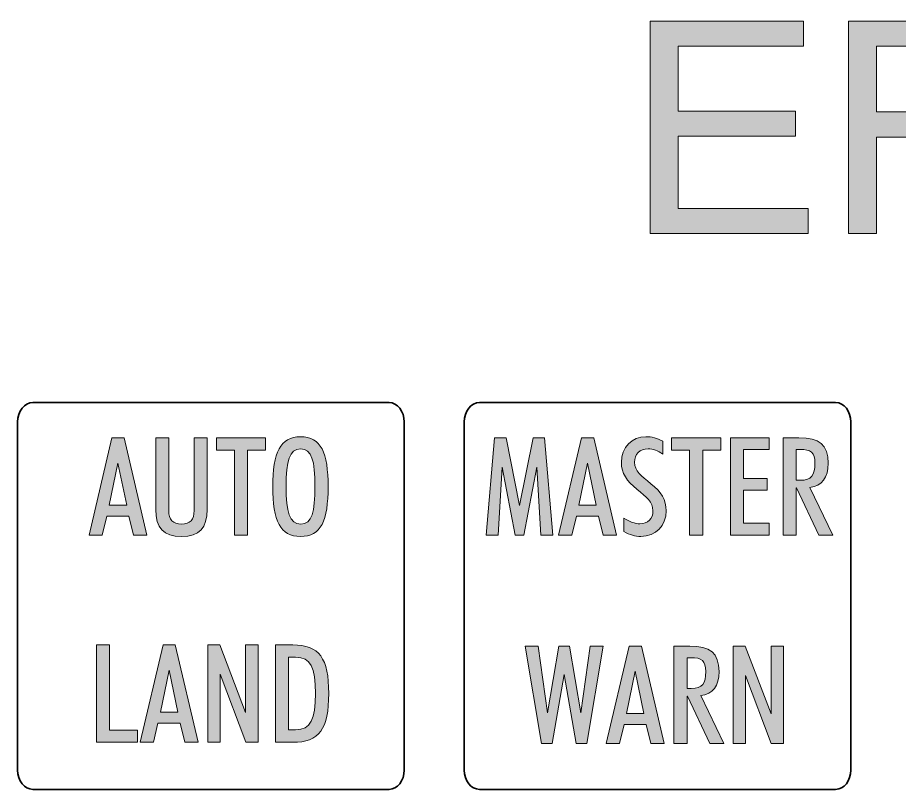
# Model space of a CAD drawing. Header units: millimetres. Extents: x 4 to 202, y 10 to 290.
# Drawn here: x 70.95 to 102.88, y 262.4 to 290.33 of the extents above; entities that cross this region are included whole.
import ezdxf

# ---------------------------------------------------------------- set-up
doc = ezdxf.new("R2010")
doc.units = ezdxf.units.MM
doc.header["$MEASUREMENT"] = 0
doc.layers.add('Layer 1', color=7, linetype='Continuous', lineweight=0)

# ---------------------------------------------------------------- blocks, each defined once
blk = doc.blocks.new('Block_3')
at = {"layer": 'Layer 1', "true_color": 0x1d1d1b, "transparency": 33554687}
h = blk.add_hatch(color=250, dxfattribs=at)
h.dxf.hatch_style = 2
edge = h.paths.add_edge_path()
edge.add_spline(control_points=[(110.172, 284.987), (110.172, 284.987), (111.13, 285.071), (111.13, 285.071), (111.176, 284.687), (111.281, 284.372), (111.447, 284.126), (111.613, 283.88), (111.871, 283.681), (112.22, 283.529), (112.569, 283.377), (112.962, 283.301), (113.398, 283.301), (113.786, 283.301), (114.128, 283.359), (114.425, 283.474), (114.721, 283.589), (114.942, 283.747), (115.087, 283.948), (115.232, 284.149), (115.305, 284.368), (115.305, 284.605), (115.305, 284.846), (115.235, 285.056), (115.095, 285.236), (114.956, 285.416), (114.725, 285.567), (114.404, 285.689), (114.198, 285.77), (113.742, 285.894), (113.037, 286.064), (112.331, 286.233), (111.837, 286.393), (111.555, 286.543), (111.188, 286.735), (110.915, 286.973), (110.735, 287.258), (110.555, 287.542), (110.465, 287.861), (110.465, 288.214), (110.465, 288.601), (110.575, 288.964), (110.795, 289.301), (111.015, 289.637), (111.336, 289.893), (111.759, 290.068), (112.181, 290.242), (112.651, 290.33), (113.168, 290.33), (113.737, 290.33), (114.239, 290.238), (114.673, 290.055), (115.108, 289.872), (115.442, 289.602), (115.677, 289.246), (115.91, 288.889), (116.036, 288.486), (116.054, 288.036), (116.054, 288.036), (115.079, 287.962), (115.079, 287.962), (115.027, 288.448), (114.85, 288.814), (114.548, 289.062), (114.246, 289.31), (113.8, 289.434), (113.21, 289.434), (112.595, 289.434), (112.147, 289.322), (111.866, 289.096), (111.585, 288.871), (111.444, 288.599), (111.444, 288.282), (111.444, 288.006), (111.544, 287.779), (111.743, 287.601), (111.938, 287.423), (112.449, 287.24), (113.275, 287.054), (114.101, 286.867), (114.667, 286.703), (114.975, 286.564), (115.422, 286.358), (115.751, 286.097), (115.965, 285.781), (116.178, 285.465), (116.284, 285.101), (116.284, 284.689), (116.284, 284.28), (116.167, 283.896), (115.933, 283.534), (115.699, 283.173), (115.363, 282.892), (114.925, 282.691), (114.487, 282.49), (113.993, 282.39), (113.445, 282.39), (112.75, 282.39), (112.168, 282.491), (111.699, 282.693), (111.229, 282.896), (110.86, 283.201), (110.593, 283.607), (110.326, 284.014), (110.186, 284.474), (110.172, 284.987)], knot_values=[0, 0, 0, 0, 1, 1, 1, 2, 2, 2, 3, 3, 3, 4, 4, 4, 5, 5, 5, 6, 6, 6, 7, 7, 7, 8, 8, 8, 9, 9, 9, 10, 10, 10, 11, 11, 11, 12, 12, 12, 13, 13, 13, 14, 14, 14, 15, 15, 15, 16, 16, 16, 17, 17, 17, 18, 18, 18, 19, 19, 19, 20, 20, 20, 21, 21, 21, 22, 22, 22, 23, 23, 23, 24, 24, 24, 25, 25, 25, 26, 26, 26, 27, 27, 27, 28, 28, 28, 29, 29, 29, 30, 30, 30, 31, 31, 31, 32, 32, 32, 33, 33, 33, 34, 34, 34, 35, 35, 35, 35], degree=3, periodic=0)
h = blk.add_hatch(color=250, dxfattribs=at)
h.dxf.hatch_style = 2
edge = h.paths.add_edge_path()
edge.add_spline(control_points=[(93.851, 282.521), (93.851, 282.521), (93.851, 290.199), (93.851, 290.199), (93.851, 290.199), (99.403, 290.199), (99.403, 290.199), (99.403, 290.199), (99.403, 289.293), (99.403, 289.293), (99.403, 289.293), (94.868, 289.293), (94.868, 289.293), (94.868, 289.293), (94.868, 286.941), (94.868, 286.941), (94.868, 286.941), (99.115, 286.941), (99.115, 286.941), (99.115, 286.941), (99.115, 286.04), (99.115, 286.04), (99.115, 286.04), (94.868, 286.04), (94.868, 286.04), (94.868, 286.04), (94.868, 283.427), (94.868, 283.427), (94.868, 283.427), (99.582, 283.427), (99.582, 283.427), (99.582, 283.427), (99.582, 282.521), (99.582, 282.521), (99.582, 282.521), (93.851, 282.521), (93.851, 282.521)], knot_values=[0, 0, 0, 0, 1, 1, 1, 2, 2, 2, 3, 3, 3, 4, 4, 4, 5, 5, 5, 6, 6, 6, 7, 7, 7, 8, 8, 8, 9, 9, 9, 10, 10, 10, 11, 11, 11, 12, 12, 12, 12], degree=3, periodic=0)
h = blk.add_hatch(color=250, dxfattribs=at)
h.dxf.hatch_style = 2
edge = h.paths.add_edge_path()
edge.add_spline(control_points=[(101.037, 282.521), (101.037, 282.521), (101.037, 290.199), (101.037, 290.199), (101.037, 290.199), (106.217, 290.199), (106.217, 290.199), (106.217, 290.199), (106.217, 289.293), (106.217, 289.293), (106.217, 289.293), (102.054, 289.293), (102.054, 289.293), (102.054, 289.293), (102.054, 286.915), (102.054, 286.915), (102.054, 286.915), (105.657, 286.915), (105.657, 286.915), (105.657, 286.915), (105.657, 286.009), (105.657, 286.009), (105.657, 286.009), (102.054, 286.009), (102.054, 286.009), (102.054, 286.009), (102.054, 282.521), (102.054, 282.521), (102.054, 282.521), (101.037, 282.521), (101.037, 282.521)], knot_values=[0, 0, 0, 0, 1, 1, 1, 2, 2, 2, 3, 3, 3, 4, 4, 4, 5, 5, 5, 6, 6, 6, 7, 7, 7, 8, 8, 8, 9, 9, 9, 10, 10, 10, 10], degree=3, periodic=0)
h = blk.add_hatch(color=250, dxfattribs=at)
h.dxf.hatch_style = 2
edge = h.paths.add_edge_path()
edge.add_spline(control_points=[(107.71, 282.521), (107.71, 282.521), (107.71, 290.199), (107.71, 290.199), (107.71, 290.199), (108.726, 290.199), (108.726, 290.199), (108.726, 290.199), (108.726, 282.521), (108.726, 282.521), (108.726, 282.521), (107.71, 282.521), (107.71, 282.521)], knot_values=[0, 0, 0, 0, 1, 1, 1, 2, 2, 2, 3, 3, 3, 4, 4, 4, 4], degree=3, periodic=0)
at = {"layer": 'Layer 1'}
for points, knots in [([(110.172, 284.987), (110.172, 284.987), (111.13, 285.071), (111.13, 285.071), (111.176, 284.687), (111.281, 284.372), (111.447, 284.126), (111.613, 283.88), (111.871, 283.681), (112.22, 283.529), (112.569, 283.377), (112.962, 283.301), (113.398, 283.301), (113.786, 283.301), (114.128, 283.359), (114.425, 283.474), (114.721, 283.589), (114.942, 283.747), (115.087, 283.948), (115.232, 284.149), (115.305, 284.368), (115.305, 284.605), (115.305, 284.846), (115.235, 285.056), (115.095, 285.236), (114.956, 285.416), (114.725, 285.567), (114.404, 285.689), (114.198, 285.77), (113.742, 285.894), (113.037, 286.064), (112.331, 286.233), (111.837, 286.393), (111.555, 286.543), (111.188, 286.735), (110.915, 286.973), (110.735, 287.258), (110.555, 287.542), (110.465, 287.861), (110.465, 288.214), (110.465, 288.601), (110.575, 288.964), (110.795, 289.301), (111.015, 289.637), (111.336, 289.893), (111.759, 290.068), (112.181, 290.242), (112.651, 290.33), (113.168, 290.33), (113.737, 290.33), (114.239, 290.238), (114.673, 290.055), (115.108, 289.872), (115.442, 289.602), (115.677, 289.246), (115.91, 288.889), (116.036, 288.486), (116.054, 288.036), (116.054, 288.036), (115.079, 287.962), (115.079, 287.962), (115.027, 288.448), (114.85, 288.814), (114.548, 289.062), (114.246, 289.31), (113.8, 289.434), (113.21, 289.434), (112.595, 289.434), (112.147, 289.322), (111.866, 289.096), (111.585, 288.871), (111.444, 288.599), (111.444, 288.282), (111.444, 288.006), (111.544, 287.779), (111.743, 287.601), (111.938, 287.423), (112.449, 287.24), (113.275, 287.054), (114.101, 286.867), (114.667, 286.703), (114.975, 286.564), (115.422, 286.358), (115.751, 286.097), (115.965, 285.781), (116.178, 285.465), (116.284, 285.101), (116.284, 284.689), (116.284, 284.28), (116.167, 283.896), (115.933, 283.534), (115.699, 283.173), (115.363, 282.892), (114.925, 282.691), (114.487, 282.49), (113.993, 282.39), (113.445, 282.39), (112.75, 282.39), (112.168, 282.491), (111.699, 282.693), (111.229, 282.896), (110.86, 283.201), (110.593, 283.607), (110.326, 284.014), (110.186, 284.474), (110.172, 284.987)], [0, 0, 0, 0, 1, 1, 1, 2, 2, 2, 3, 3, 3, 4, 4, 4, 5, 5, 5, 6, 6, 6, 7, 7, 7, 8, 8, 8, 9, 9, 9, 10, 10, 10, 11, 11, 11, 12, 12, 12, 13, 13, 13, 14, 14, 14, 15, 15, 15, 16, 16, 16, 17, 17, 17, 18, 18, 18, 19, 19, 19, 20, 20, 20, 21, 21, 21, 22, 22, 22, 23, 23, 23, 24, 24, 24, 25, 25, 25, 26, 26, 26, 27, 27, 27, 28, 28, 28, 29, 29, 29, 30, 30, 30, 31, 31, 31, 32, 32, 32, 33, 33, 33, 34, 34, 34, 35, 35, 35, 35]), ([(93.851, 282.521), (93.851, 282.521), (93.851, 290.199), (93.851, 290.199), (93.851, 290.199), (99.403, 290.199), (99.403, 290.199), (99.403, 290.199), (99.403, 289.293), (99.403, 289.293), (99.403, 289.293), (94.868, 289.293), (94.868, 289.293), (94.868, 289.293), (94.868, 286.941), (94.868, 286.941), (94.868, 286.941), (99.115, 286.941), (99.115, 286.941), (99.115, 286.941), (99.115, 286.04), (99.115, 286.04), (99.115, 286.04), (94.868, 286.04), (94.868, 286.04), (94.868, 286.04), (94.868, 283.427), (94.868, 283.427), (94.868, 283.427), (99.582, 283.427), (99.582, 283.427), (99.582, 283.427), (99.582, 282.521), (99.582, 282.521), (99.582, 282.521), (93.851, 282.521), (93.851, 282.521)], [0, 0, 0, 0, 1, 1, 1, 2, 2, 2, 3, 3, 3, 4, 4, 4, 5, 5, 5, 6, 6, 6, 7, 7, 7, 8, 8, 8, 9, 9, 9, 10, 10, 10, 11, 11, 11, 12, 12, 12, 12]), ([(101.037, 282.521), (101.037, 282.521), (101.037, 290.199), (101.037, 290.199), (101.037, 290.199), (106.217, 290.199), (106.217, 290.199), (106.217, 290.199), (106.217, 289.293), (106.217, 289.293), (106.217, 289.293), (102.054, 289.293), (102.054, 289.293), (102.054, 289.293), (102.054, 286.915), (102.054, 286.915), (102.054, 286.915), (105.657, 286.915), (105.657, 286.915), (105.657, 286.915), (105.657, 286.009), (105.657, 286.009), (105.657, 286.009), (102.054, 286.009), (102.054, 286.009), (102.054, 286.009), (102.054, 282.521), (102.054, 282.521), (102.054, 282.521), (101.037, 282.521), (101.037, 282.521)], [0, 0, 0, 0, 1, 1, 1, 2, 2, 2, 3, 3, 3, 4, 4, 4, 5, 5, 5, 6, 6, 6, 7, 7, 7, 8, 8, 8, 9, 9, 9, 10, 10, 10, 10]), ([(107.71, 282.521), (107.71, 282.521), (107.71, 290.199), (107.71, 290.199), (107.71, 290.199), (108.726, 290.199), (108.726, 290.199), (108.726, 290.199), (108.726, 282.521), (108.726, 282.521), (108.726, 282.521), (107.71, 282.521), (107.71, 282.521)], [0, 0, 0, 0, 1, 1, 1, 2, 2, 2, 3, 3, 3, 4, 4, 4, 4])]:
    blk.add_open_spline(points, degree=3, knots=knots, dxfattribs=at)
blk = doc.blocks.new('Block_2')
at = {"layer": 'Layer 1'}
blk.add_blockref('Block_3', (0, 0), dxfattribs=at)
blk = doc.blocks.new('Block_13')
at = {"layer": 'Layer 1', "true_color": 0x1d1e1b, "transparency": 33554687}
h = blk.add_hatch(color=250, dxfattribs=at)
h.dxf.hatch_style = 2
edge = h.paths.add_edge_path()
edge.add_spline(control_points=[(73.803, 267.624), (73.803, 267.624), (74.278, 267.624), (74.278, 267.624), (74.278, 267.624), (74.278, 264.54), (74.278, 264.54), (74.278, 264.54), (75.296, 264.54), (75.296, 264.54), (75.296, 264.54), (75.296, 264.101), (75.296, 264.101), (75.296, 264.101), (73.803, 264.101), (73.803, 264.101), (73.803, 264.101), (73.803, 267.624), (73.803, 267.624)], knot_values=[0, 0, 0, 0, 1, 1, 1, 2, 2, 2, 3, 3, 3, 4, 4, 4, 5, 5, 5, 6, 6, 6, 6], degree=3, periodic=0)
h = blk.add_hatch(color=250, dxfattribs=at)
h.dxf.hatch_style = 2
edge = h.paths.add_edge_path()
edge.add_spline(control_points=[(76.12, 265.188), (76.12, 265.188), (76.752, 265.188), (76.752, 265.188), (76.752, 265.188), (76.436, 266.715), (76.436, 266.715), (76.436, 266.715), (76.12, 265.188), (76.12, 265.188)], knot_values=[0, 0, 0, 0, 1, 1, 1, 2, 2, 2, 3, 3, 3, 3], degree=3, periodic=0)
edge = h.paths.add_edge_path()
edge.add_spline(control_points=[(76.214, 267.624), (76.214, 267.624), (76.658, 267.624), (76.658, 267.624), (76.658, 267.624), (77.484, 264.101), (77.484, 264.101), (77.484, 264.101), (77.004, 264.101), (77.004, 264.101), (77.004, 264.101), (76.836, 264.792), (76.836, 264.792), (76.836, 264.792), (76.031, 264.792), (76.031, 264.792), (76.031, 264.792), (75.868, 264.101), (75.868, 264.101), (75.868, 264.101), (75.388, 264.101), (75.388, 264.101), (75.388, 264.101), (76.214, 267.624), (76.214, 267.624)], knot_values=[0, 0, 0, 0, 1, 1, 1, 2, 2, 2, 3, 3, 3, 4, 4, 4, 5, 5, 5, 6, 6, 6, 7, 7, 7, 8, 8, 8, 8], degree=3, periodic=0)
h = blk.add_hatch(color=250, dxfattribs=at)
h.dxf.hatch_style = 2
edge = h.paths.add_edge_path()
edge.add_spline(control_points=[(77.833, 267.624), (77.833, 267.624), (78.273, 267.624), (78.273, 267.624), (78.273, 267.624), (79.207, 265.178), (79.207, 265.178), (79.207, 265.178), (79.207, 267.624), (79.207, 267.624), (79.207, 267.624), (79.657, 267.624), (79.657, 267.624), (79.657, 267.624), (79.657, 264.101), (79.657, 264.101), (79.657, 264.101), (79.212, 264.101), (79.212, 264.101), (79.212, 264.101), (78.283, 266.566), (78.283, 266.566), (78.283, 266.566), (78.283, 264.101), (78.283, 264.101), (78.283, 264.101), (77.833, 264.101), (77.833, 264.101), (77.833, 264.101), (77.833, 267.624), (77.833, 267.624)], knot_values=[0, 0, 0, 0, 1, 1, 1, 2, 2, 2, 3, 3, 3, 4, 4, 4, 5, 5, 5, 6, 6, 6, 7, 7, 7, 8, 8, 8, 9, 9, 9, 10, 10, 10, 10], degree=3, periodic=0)
h = blk.add_hatch(color=250, dxfattribs=at)
h.dxf.hatch_style = 2
edge = h.paths.add_edge_path()
edge.add_spline(control_points=[(81.009, 264.555), (81.568, 264.555), (81.736, 264.931), (81.736, 265.87), (81.736, 266.809), (81.568, 267.179), (81.009, 267.179), (81.009, 267.179), (80.762, 267.179), (80.762, 267.179), (80.762, 267.179), (80.762, 264.555), (80.762, 264.555), (80.762, 264.555), (81.009, 264.555), (81.009, 264.555)], knot_values=[0, 0, 0, 0, 1, 1, 1, 2, 2, 2, 3, 3, 3, 4, 4, 4, 5, 5, 5, 5], degree=3, periodic=0)
edge = h.paths.add_edge_path()
edge.add_spline(control_points=[(80.283, 267.624), (80.283, 267.624), (80.91, 267.624), (80.91, 267.624), (81.874, 267.624), (82.215, 267.149), (82.215, 265.865), (82.215, 264.575), (81.874, 264.101), (80.91, 264.101), (80.91, 264.101), (80.283, 264.101), (80.283, 264.101), (80.283, 264.101), (80.283, 267.624), (80.283, 267.624)], knot_values=[0, 0, 0, 0, 1, 1, 1, 2, 2, 2, 3, 3, 3, 4, 4, 4, 5, 5, 5, 5], degree=3, periodic=0)
at = {"layer": 'Layer 1'}
for points, knots in [([(73.803, 267.624), (73.803, 267.624), (74.278, 267.624), (74.278, 267.624), (74.278, 267.624), (74.278, 264.54), (74.278, 264.54), (74.278, 264.54), (75.296, 264.54), (75.296, 264.54), (75.296, 264.54), (75.296, 264.101), (75.296, 264.101), (75.296, 264.101), (73.803, 264.101), (73.803, 264.101), (73.803, 264.101), (73.803, 267.624), (73.803, 267.624)], [0, 0, 0, 0, 1, 1, 1, 2, 2, 2, 3, 3, 3, 4, 4, 4, 5, 5, 5, 6, 6, 6, 6]), ([(76.214, 267.624), (76.214, 267.624), (76.658, 267.624), (76.658, 267.624), (76.658, 267.624), (77.484, 264.101), (77.484, 264.101), (77.484, 264.101), (77.004, 264.101), (77.004, 264.101), (77.004, 264.101), (76.836, 264.792), (76.836, 264.792), (76.836, 264.792), (76.031, 264.792), (76.031, 264.792), (76.031, 264.792), (75.868, 264.101), (75.868, 264.101), (75.868, 264.101), (75.388, 264.101), (75.388, 264.101), (75.388, 264.101), (76.214, 267.624), (76.214, 267.624)], [0, 0, 0, 0, 1, 1, 1, 2, 2, 2, 3, 3, 3, 4, 4, 4, 5, 5, 5, 6, 6, 6, 7, 7, 7, 8, 8, 8, 8]), ([(77.833, 267.624), (77.833, 267.624), (78.273, 267.624), (78.273, 267.624), (78.273, 267.624), (79.207, 265.178), (79.207, 265.178), (79.207, 265.178), (79.207, 267.624), (79.207, 267.624), (79.207, 267.624), (79.657, 267.624), (79.657, 267.624), (79.657, 267.624), (79.657, 264.101), (79.657, 264.101), (79.657, 264.101), (79.212, 264.101), (79.212, 264.101), (79.212, 264.101), (78.283, 266.566), (78.283, 266.566), (78.283, 266.566), (78.283, 264.101), (78.283, 264.101), (78.283, 264.101), (77.833, 264.101), (77.833, 264.101), (77.833, 264.101), (77.833, 267.624), (77.833, 267.624)], [0, 0, 0, 0, 1, 1, 1, 2, 2, 2, 3, 3, 3, 4, 4, 4, 5, 5, 5, 6, 6, 6, 7, 7, 7, 8, 8, 8, 9, 9, 9, 10, 10, 10, 10]), ([(80.283, 267.624), (80.283, 267.624), (80.91, 267.624), (80.91, 267.624), (81.874, 267.624), (82.215, 267.149), (82.215, 265.865), (82.215, 264.575), (81.874, 264.101), (80.91, 264.101), (80.91, 264.101), (80.283, 264.101), (80.283, 264.101), (80.283, 264.101), (80.283, 267.624), (80.283, 267.624)], [0, 0, 0, 0, 1, 1, 1, 2, 2, 2, 3, 3, 3, 4, 4, 4, 5, 5, 5, 5]), ([(81.009, 264.555), (81.568, 264.555), (81.736, 264.931), (81.736, 265.87), (81.736, 266.809), (81.568, 267.179), (81.009, 267.179), (81.009, 267.179), (80.762, 267.179), (80.762, 267.179), (80.762, 267.179), (80.762, 264.555), (80.762, 264.555), (80.762, 264.555), (81.009, 264.555), (81.009, 264.555)], [0, 0, 0, 0, 1, 1, 1, 2, 2, 2, 3, 3, 3, 4, 4, 4, 5, 5, 5, 5]), ([(76.12, 265.188), (76.12, 265.188), (76.752, 265.188), (76.752, 265.188), (76.752, 265.188), (76.436, 266.715), (76.436, 266.715), (76.436, 266.715), (76.12, 265.188), (76.12, 265.188)], [0, 0, 0, 0, 1, 1, 1, 2, 2, 2, 3, 3, 3, 3])]:
    blk.add_open_spline(points, degree=3, knots=knots, dxfattribs=at)
blk = doc.blocks.new('Block_14')
at = {"layer": 'Layer 1', "true_color": 0x1d1e1b, "transparency": 33554687}
h = blk.add_hatch(color=250, dxfattribs=at)
h.dxf.hatch_style = 2
edge = h.paths.add_edge_path()
edge.add_spline(control_points=[(74.265, 272.682), (74.265, 272.682), (74.898, 272.682), (74.898, 272.682), (74.898, 272.682), (74.581, 274.209), (74.581, 274.209), (74.581, 274.209), (74.265, 272.682), (74.265, 272.682)], knot_values=[0, 0, 0, 0, 1, 1, 1, 2, 2, 2, 3, 3, 3, 3], degree=3, periodic=0)
edge = h.paths.add_edge_path()
edge.add_spline(control_points=[(74.359, 275.118), (74.359, 275.118), (74.804, 275.118), (74.804, 275.118), (74.804, 275.118), (75.629, 271.594), (75.629, 271.594), (75.629, 271.594), (75.15, 271.594), (75.15, 271.594), (75.15, 271.594), (74.982, 272.286), (74.982, 272.286), (74.982, 272.286), (74.176, 272.286), (74.176, 272.286), (74.176, 272.286), (74.013, 271.594), (74.013, 271.594), (74.013, 271.594), (73.534, 271.594), (73.534, 271.594), (73.534, 271.594), (74.359, 275.118), (74.359, 275.118)], knot_values=[0, 0, 0, 0, 1, 1, 1, 2, 2, 2, 3, 3, 3, 4, 4, 4, 5, 5, 5, 6, 6, 6, 7, 7, 7, 8, 8, 8, 8], degree=3, periodic=0)
h = blk.add_hatch(color=250, dxfattribs=at)
h.dxf.hatch_style = 2
edge = h.paths.add_edge_path()
edge.add_spline(control_points=[(75.954, 275.118), (75.954, 275.118), (76.423, 275.118), (76.423, 275.118), (76.423, 275.118), (76.423, 272.494), (76.423, 272.494), (76.423, 272.158), (76.572, 272), (76.883, 272), (77.194, 272), (77.343, 272.158), (77.343, 272.494), (77.343, 272.494), (77.343, 275.118), (77.343, 275.118), (77.343, 275.118), (77.812, 275.118), (77.812, 275.118), (77.812, 275.118), (77.812, 272.533), (77.812, 272.533), (77.812, 271.856), (77.53, 271.55), (76.883, 271.55), (76.236, 271.55), (75.954, 271.856), (75.954, 272.533), (75.954, 272.533), (75.954, 275.118), (75.954, 275.118)], knot_values=[0, 0, 0, 0, 1, 1, 1, 2, 2, 2, 3, 3, 3, 4, 4, 4, 5, 5, 5, 6, 6, 6, 7, 7, 7, 8, 8, 8, 9, 9, 9, 10, 10, 10, 10], degree=3, periodic=0)
h = blk.add_hatch(color=250, dxfattribs=at)
h.dxf.hatch_style = 2
edge = h.paths.add_edge_path()
edge.add_spline(control_points=[(78.799, 274.678), (78.799, 274.678), (78.147, 274.678), (78.147, 274.678), (78.147, 274.678), (78.147, 275.118), (78.147, 275.118), (78.147, 275.118), (79.931, 275.118), (79.931, 275.118), (79.931, 275.118), (79.931, 274.678), (79.931, 274.678), (79.931, 274.678), (79.278, 274.678), (79.278, 274.678), (79.278, 274.678), (79.278, 271.594), (79.278, 271.594), (79.278, 271.594), (78.799, 271.594), (78.799, 271.594), (78.799, 271.594), (78.799, 274.678), (78.799, 274.678)], knot_values=[0, 0, 0, 0, 1, 1, 1, 2, 2, 2, 3, 3, 3, 4, 4, 4, 5, 5, 5, 6, 6, 6, 7, 7, 7, 8, 8, 8, 8], degree=3, periodic=0)
h = blk.add_hatch(color=250, dxfattribs=at)
h.dxf.hatch_style = 2
edge = h.paths.add_edge_path()
edge.add_spline(control_points=[(81.2, 272), (81.62, 272), (81.714, 272.44), (81.714, 273.364), (81.714, 274.288), (81.605, 274.722), (81.195, 274.722), (80.785, 274.722), (80.671, 274.288), (80.671, 273.364), (80.671, 272.435), (80.794, 272), (81.2, 272)], knot_values=[0, 0, 0, 0, 1, 1, 1, 2, 2, 2, 3, 3, 3, 4, 4, 4, 4], degree=3, periodic=0)
edge = h.paths.add_edge_path()
edge.add_spline(control_points=[(81.195, 275.162), (81.936, 275.162), (82.193, 274.589), (82.193, 273.354), (82.193, 272.123), (81.936, 271.55), (81.195, 271.55), (80.453, 271.55), (80.192, 272.118), (80.192, 273.354), (80.192, 274.589), (80.453, 275.162), (81.195, 275.162)], knot_values=[0, 0, 0, 0, 1, 1, 1, 2, 2, 2, 3, 3, 3, 4, 4, 4, 4], degree=3, periodic=0)
at = {"layer": 'Layer 1'}
for points, knots in [([(74.359, 275.118), (74.359, 275.118), (74.804, 275.118), (74.804, 275.118), (74.804, 275.118), (75.629, 271.594), (75.629, 271.594), (75.629, 271.594), (75.15, 271.594), (75.15, 271.594), (75.15, 271.594), (74.982, 272.286), (74.982, 272.286), (74.982, 272.286), (74.176, 272.286), (74.176, 272.286), (74.176, 272.286), (74.013, 271.594), (74.013, 271.594), (74.013, 271.594), (73.534, 271.594), (73.534, 271.594), (73.534, 271.594), (74.359, 275.118), (74.359, 275.118)], [0, 0, 0, 0, 1, 1, 1, 2, 2, 2, 3, 3, 3, 4, 4, 4, 5, 5, 5, 6, 6, 6, 7, 7, 7, 8, 8, 8, 8]), ([(75.954, 275.118), (75.954, 275.118), (76.423, 275.118), (76.423, 275.118), (76.423, 275.118), (76.423, 272.494), (76.423, 272.494), (76.423, 272.158), (76.572, 272), (76.883, 272), (77.194, 272), (77.343, 272.158), (77.343, 272.494), (77.343, 272.494), (77.343, 275.118), (77.343, 275.118), (77.343, 275.118), (77.812, 275.118), (77.812, 275.118), (77.812, 275.118), (77.812, 272.533), (77.812, 272.533), (77.812, 271.856), (77.53, 271.55), (76.883, 271.55), (76.236, 271.55), (75.954, 271.856), (75.954, 272.533), (75.954, 272.533), (75.954, 275.118), (75.954, 275.118)], [0, 0, 0, 0, 1, 1, 1, 2, 2, 2, 3, 3, 3, 4, 4, 4, 5, 5, 5, 6, 6, 6, 7, 7, 7, 8, 8, 8, 9, 9, 9, 10, 10, 10, 10]), ([(78.799, 274.678), (78.799, 274.678), (78.147, 274.678), (78.147, 274.678), (78.147, 274.678), (78.147, 275.118), (78.147, 275.118), (78.147, 275.118), (79.931, 275.118), (79.931, 275.118), (79.931, 275.118), (79.931, 274.678), (79.931, 274.678), (79.931, 274.678), (79.278, 274.678), (79.278, 274.678), (79.278, 274.678), (79.278, 271.594), (79.278, 271.594), (79.278, 271.594), (78.799, 271.594), (78.799, 271.594), (78.799, 271.594), (78.799, 274.678), (78.799, 274.678)], [0, 0, 0, 0, 1, 1, 1, 2, 2, 2, 3, 3, 3, 4, 4, 4, 5, 5, 5, 6, 6, 6, 7, 7, 7, 8, 8, 8, 8]), ([(81.195, 275.162), (81.936, 275.162), (82.193, 274.589), (82.193, 273.354), (82.193, 272.123), (81.936, 271.55), (81.195, 271.55), (80.453, 271.55), (80.192, 272.118), (80.192, 273.354), (80.192, 274.589), (80.453, 275.162), (81.195, 275.162)], [0, 0, 0, 0, 1, 1, 1, 2, 2, 2, 3, 3, 3, 4, 4, 4, 4]), ([(81.2, 272), (81.62, 272), (81.714, 272.44), (81.714, 273.364), (81.714, 274.288), (81.605, 274.722), (81.195, 274.722), (80.785, 274.722), (80.671, 274.288), (80.671, 273.364), (80.671, 272.435), (80.794, 272), (81.2, 272)], [0, 0, 0, 0, 1, 1, 1, 2, 2, 2, 3, 3, 3, 4, 4, 4, 4]), ([(74.265, 272.682), (74.265, 272.682), (74.898, 272.682), (74.898, 272.682), (74.898, 272.682), (74.581, 274.209), (74.581, 274.209), (74.581, 274.209), (74.265, 272.682), (74.265, 272.682)], [0, 0, 0, 0, 1, 1, 1, 2, 2, 2, 3, 3, 3, 3])]:
    blk.add_open_spline(points, degree=3, knots=knots, dxfattribs=at)
blk = doc.blocks.new('Block_15')
at = {"layer": 'Layer 1', "true_color": 0x1d1e1b, "transparency": 33554687}
h = blk.add_hatch(color=250, dxfattribs=at)
h.dxf.hatch_style = 2
edge = h.paths.add_edge_path()
edge.add_spline(control_points=[(89.325, 267.579), (89.325, 267.579), (89.794, 267.579), (89.794, 267.579), (89.794, 267.579), (90.135, 265.168), (90.135, 265.168), (90.135, 265.168), (90.545, 267.579), (90.545, 267.579), (90.545, 267.579), (90.936, 267.579), (90.936, 267.579), (90.936, 267.579), (91.351, 265.168), (91.351, 265.168), (91.351, 265.168), (91.687, 267.579), (91.687, 267.579), (91.687, 267.579), (92.156, 267.579), (92.156, 267.579), (92.156, 267.579), (91.568, 264.056), (91.568, 264.056), (91.568, 264.056), (91.178, 264.056), (91.178, 264.056), (91.178, 264.056), (90.743, 266.556), (90.743, 266.556), (90.743, 266.556), (90.303, 264.056), (90.303, 264.056), (90.303, 264.056), (89.918, 264.056), (89.918, 264.056), (89.918, 264.056), (89.325, 267.579), (89.325, 267.579)], knot_values=[0, 0, 0, 0, 1, 1, 1, 2, 2, 2, 3, 3, 3, 4, 4, 4, 5, 5, 5, 6, 6, 6, 7, 7, 7, 8, 8, 8, 9, 9, 9, 10, 10, 10, 11, 11, 11, 12, 12, 12, 13, 13, 13, 13], degree=3, periodic=0)
h = blk.add_hatch(color=250, dxfattribs=at)
h.dxf.hatch_style = 2
edge = h.paths.add_edge_path()
edge.add_spline(control_points=[(93, 265.143), (93, 265.143), (93.632, 265.143), (93.632, 265.143), (93.632, 265.143), (93.316, 266.67), (93.316, 266.67), (93.316, 266.67), (93, 265.143), (93, 265.143)], knot_values=[0, 0, 0, 0, 1, 1, 1, 2, 2, 2, 3, 3, 3, 3], degree=3, periodic=0)
edge = h.paths.add_edge_path()
edge.add_spline(control_points=[(93.094, 267.579), (93.094, 267.579), (93.538, 267.579), (93.538, 267.579), (93.538, 267.579), (94.364, 264.056), (94.364, 264.056), (94.364, 264.056), (93.884, 264.056), (93.884, 264.056), (93.884, 264.056), (93.716, 264.748), (93.716, 264.748), (93.716, 264.748), (92.911, 264.748), (92.911, 264.748), (92.911, 264.748), (92.748, 264.056), (92.748, 264.056), (92.748, 264.056), (92.268, 264.056), (92.268, 264.056), (92.268, 264.056), (93.094, 267.579), (93.094, 267.579)], knot_values=[0, 0, 0, 0, 1, 1, 1, 2, 2, 2, 3, 3, 3, 4, 4, 4, 5, 5, 5, 6, 6, 6, 7, 7, 7, 8, 8, 8, 8], degree=3, periodic=0)
h = blk.add_hatch(color=250, dxfattribs=at)
h.dxf.hatch_style = 2
edge = h.paths.add_edge_path()
edge.add_spline(control_points=[(95.341, 266.047), (95.751, 266.047), (95.869, 266.23), (95.869, 266.66), (95.869, 267.06), (95.721, 267.164), (95.326, 267.164), (95.326, 267.164), (95.192, 267.164), (95.192, 267.164), (95.192, 267.164), (95.192, 266.047), (95.192, 266.047), (95.192, 266.047), (95.341, 266.047), (95.341, 266.047)], knot_values=[0, 0, 0, 0, 1, 1, 1, 2, 2, 2, 3, 3, 3, 4, 4, 4, 5, 5, 5, 5], degree=3, periodic=0)
edge = h.paths.add_edge_path()
edge.add_spline(control_points=[(95.192, 264.056), (95.192, 264.056), (94.718, 264.056), (94.718, 264.056), (94.718, 264.056), (94.718, 267.579), (94.718, 267.579), (94.718, 267.579), (95.291, 267.579), (95.291, 267.579), (96.028, 267.579), (96.349, 267.342), (96.349, 266.66), (96.349, 266.136), (96.126, 265.845), (95.687, 265.79), (95.687, 265.79), (96.522, 264.056), (96.522, 264.056), (96.522, 264.056), (96.013, 264.056), (96.013, 264.056), (96.013, 264.056), (95.207, 265.776), (95.207, 265.776), (95.207, 265.776), (95.192, 265.776), (95.192, 265.776), (95.192, 265.776), (95.192, 264.056), (95.192, 264.056)], knot_values=[0, 0, 0, 0, 1, 1, 1, 2, 2, 2, 3, 3, 3, 4, 4, 4, 5, 5, 5, 6, 6, 6, 7, 7, 7, 8, 8, 8, 9, 9, 9, 10, 10, 10, 10], degree=3, periodic=0)
h = blk.add_hatch(color=250, dxfattribs=at)
h.dxf.hatch_style = 2
edge = h.paths.add_edge_path()
edge.add_spline(control_points=[(96.862, 267.579), (96.862, 267.579), (97.302, 267.579), (97.302, 267.579), (97.302, 267.579), (98.235, 265.133), (98.235, 265.133), (98.235, 265.133), (98.235, 267.579), (98.235, 267.579), (98.235, 267.579), (98.685, 267.579), (98.685, 267.579), (98.685, 267.579), (98.685, 264.056), (98.685, 264.056), (98.685, 264.056), (98.24, 264.056), (98.24, 264.056), (98.24, 264.056), (97.311, 266.522), (97.311, 266.522), (97.311, 266.522), (97.311, 264.056), (97.311, 264.056), (97.311, 264.056), (96.862, 264.056), (96.862, 264.056), (96.862, 264.056), (96.862, 267.579), (96.862, 267.579)], knot_values=[0, 0, 0, 0, 1, 1, 1, 2, 2, 2, 3, 3, 3, 4, 4, 4, 5, 5, 5, 6, 6, 6, 7, 7, 7, 8, 8, 8, 9, 9, 9, 10, 10, 10, 10], degree=3, periodic=0)
at = {"layer": 'Layer 1'}
for points, knots in [([(89.325, 267.579), (89.325, 267.579), (89.794, 267.579), (89.794, 267.579), (89.794, 267.579), (90.135, 265.168), (90.135, 265.168), (90.135, 265.168), (90.545, 267.579), (90.545, 267.579), (90.545, 267.579), (90.936, 267.579), (90.936, 267.579), (90.936, 267.579), (91.351, 265.168), (91.351, 265.168), (91.351, 265.168), (91.687, 267.579), (91.687, 267.579), (91.687, 267.579), (92.156, 267.579), (92.156, 267.579), (92.156, 267.579), (91.568, 264.056), (91.568, 264.056), (91.568, 264.056), (91.178, 264.056), (91.178, 264.056), (91.178, 264.056), (90.743, 266.556), (90.743, 266.556), (90.743, 266.556), (90.303, 264.056), (90.303, 264.056), (90.303, 264.056), (89.918, 264.056), (89.918, 264.056), (89.918, 264.056), (89.325, 267.579), (89.325, 267.579)], [0, 0, 0, 0, 1, 1, 1, 2, 2, 2, 3, 3, 3, 4, 4, 4, 5, 5, 5, 6, 6, 6, 7, 7, 7, 8, 8, 8, 9, 9, 9, 10, 10, 10, 11, 11, 11, 12, 12, 12, 13, 13, 13, 13]), ([(93.094, 267.579), (93.094, 267.579), (93.538, 267.579), (93.538, 267.579), (93.538, 267.579), (94.364, 264.056), (94.364, 264.056), (94.364, 264.056), (93.884, 264.056), (93.884, 264.056), (93.884, 264.056), (93.716, 264.748), (93.716, 264.748), (93.716, 264.748), (92.911, 264.748), (92.911, 264.748), (92.911, 264.748), (92.748, 264.056), (92.748, 264.056), (92.748, 264.056), (92.268, 264.056), (92.268, 264.056), (92.268, 264.056), (93.094, 267.579), (93.094, 267.579)], [0, 0, 0, 0, 1, 1, 1, 2, 2, 2, 3, 3, 3, 4, 4, 4, 5, 5, 5, 6, 6, 6, 7, 7, 7, 8, 8, 8, 8]), ([(95.192, 264.056), (95.192, 264.056), (94.718, 264.056), (94.718, 264.056), (94.718, 264.056), (94.718, 267.579), (94.718, 267.579), (94.718, 267.579), (95.291, 267.579), (95.291, 267.579), (96.028, 267.579), (96.349, 267.342), (96.349, 266.66), (96.349, 266.136), (96.126, 265.845), (95.687, 265.79), (95.687, 265.79), (96.522, 264.056), (96.522, 264.056), (96.522, 264.056), (96.013, 264.056), (96.013, 264.056), (96.013, 264.056), (95.207, 265.776), (95.207, 265.776), (95.207, 265.776), (95.192, 265.776), (95.192, 265.776), (95.192, 265.776), (95.192, 264.056), (95.192, 264.056)], [0, 0, 0, 0, 1, 1, 1, 2, 2, 2, 3, 3, 3, 4, 4, 4, 5, 5, 5, 6, 6, 6, 7, 7, 7, 8, 8, 8, 9, 9, 9, 10, 10, 10, 10]), ([(96.862, 267.579), (96.862, 267.579), (97.302, 267.579), (97.302, 267.579), (97.302, 267.579), (98.235, 265.133), (98.235, 265.133), (98.235, 265.133), (98.235, 267.579), (98.235, 267.579), (98.235, 267.579), (98.685, 267.579), (98.685, 267.579), (98.685, 267.579), (98.685, 264.056), (98.685, 264.056), (98.685, 264.056), (98.24, 264.056), (98.24, 264.056), (98.24, 264.056), (97.311, 266.522), (97.311, 266.522), (97.311, 266.522), (97.311, 264.056), (97.311, 264.056), (97.311, 264.056), (96.862, 264.056), (96.862, 264.056), (96.862, 264.056), (96.862, 267.579), (96.862, 267.579)], [0, 0, 0, 0, 1, 1, 1, 2, 2, 2, 3, 3, 3, 4, 4, 4, 5, 5, 5, 6, 6, 6, 7, 7, 7, 8, 8, 8, 9, 9, 9, 10, 10, 10, 10]), ([(95.341, 266.047), (95.751, 266.047), (95.869, 266.23), (95.869, 266.66), (95.869, 267.06), (95.721, 267.164), (95.326, 267.164), (95.326, 267.164), (95.192, 267.164), (95.192, 267.164), (95.192, 267.164), (95.192, 266.047), (95.192, 266.047), (95.192, 266.047), (95.341, 266.047), (95.341, 266.047)], [0, 0, 0, 0, 1, 1, 1, 2, 2, 2, 3, 3, 3, 4, 4, 4, 5, 5, 5, 5]), ([(93, 265.143), (93, 265.143), (93.632, 265.143), (93.632, 265.143), (93.632, 265.143), (93.316, 266.67), (93.316, 266.67), (93.316, 266.67), (93, 265.143), (93, 265.143)], [0, 0, 0, 0, 1, 1, 1, 2, 2, 2, 3, 3, 3, 3])]:
    blk.add_open_spline(points, degree=3, knots=knots, dxfattribs=at)
blk = doc.blocks.new('Block_16')
at = {"layer": 'Layer 1', "true_color": 0x1d1e1b, "transparency": 33554687}
h = blk.add_hatch(color=250, dxfattribs=at)
h.dxf.hatch_style = 2
edge = h.paths.add_edge_path()
edge.add_spline(control_points=[(88.216, 275.118), (88.216, 275.118), (88.646, 275.118), (88.646, 275.118), (88.646, 275.118), (89.126, 272.677), (89.126, 272.677), (89.126, 272.677), (89.615, 275.118), (89.615, 275.118), (89.615, 275.118), (90.03, 275.118), (90.03, 275.118), (90.03, 275.118), (90.336, 271.594), (90.336, 271.594), (90.336, 271.594), (89.896, 271.594), (89.896, 271.594), (89.896, 271.594), (89.753, 274.065), (89.753, 274.065), (89.753, 274.065), (89.284, 271.594), (89.284, 271.594), (89.284, 271.594), (88.963, 271.594), (88.963, 271.594), (88.963, 271.594), (88.493, 274.065), (88.493, 274.065), (88.493, 274.065), (88.35, 271.594), (88.35, 271.594), (88.35, 271.594), (87.915, 271.594), (87.915, 271.594), (87.915, 271.594), (88.216, 275.118), (88.216, 275.118)], knot_values=[0, 0, 0, 0, 1, 1, 1, 2, 2, 2, 3, 3, 3, 4, 4, 4, 5, 5, 5, 6, 6, 6, 7, 7, 7, 8, 8, 8, 9, 9, 9, 10, 10, 10, 11, 11, 11, 12, 12, 12, 13, 13, 13, 13], degree=3, periodic=0)
h = blk.add_hatch(color=250, dxfattribs=at)
h.dxf.hatch_style = 2
edge = h.paths.add_edge_path()
edge.add_spline(control_points=[(91.273, 272.682), (91.273, 272.682), (91.906, 272.682), (91.906, 272.682), (91.906, 272.682), (91.59, 274.209), (91.59, 274.209), (91.59, 274.209), (91.273, 272.682), (91.273, 272.682)], knot_values=[0, 0, 0, 0, 1, 1, 1, 2, 2, 2, 3, 3, 3, 3], degree=3, periodic=0)
edge = h.paths.add_edge_path()
edge.add_spline(control_points=[(91.367, 275.118), (91.367, 275.118), (91.812, 275.118), (91.812, 275.118), (91.812, 275.118), (92.637, 271.594), (92.637, 271.594), (92.637, 271.594), (92.158, 271.594), (92.158, 271.594), (92.158, 271.594), (91.99, 272.286), (91.99, 272.286), (91.99, 272.286), (91.185, 272.286), (91.185, 272.286), (91.185, 272.286), (91.021, 271.594), (91.021, 271.594), (91.021, 271.594), (90.542, 271.594), (90.542, 271.594), (90.542, 271.594), (91.367, 275.118), (91.367, 275.118)], knot_values=[0, 0, 0, 0, 1, 1, 1, 2, 2, 2, 3, 3, 3, 4, 4, 4, 5, 5, 5, 6, 6, 6, 7, 7, 7, 8, 8, 8, 8], degree=3, periodic=0)
h = blk.add_hatch(color=250, dxfattribs=at)
h.dxf.hatch_style = 2
edge = h.paths.add_edge_path()
edge.add_spline(control_points=[(93.481, 272.01), (93.773, 272.01), (93.956, 272.192), (93.956, 272.474), (93.956, 272.815), (93.723, 272.973), (93.378, 273.26), (93.012, 273.561), (92.814, 273.823), (92.814, 274.233), (92.814, 274.777), (93.205, 275.162), (93.694, 275.162), (93.911, 275.162), (94.109, 275.113), (94.312, 275.004), (94.312, 275.004), (94.312, 274.53), (94.312, 274.53), (94.129, 274.658), (93.956, 274.722), (93.783, 274.722), (93.481, 274.722), (93.289, 274.53), (93.289, 274.238), (93.289, 273.912), (93.531, 273.744), (93.882, 273.462), (94.262, 273.156), (94.435, 272.889), (94.435, 272.479), (94.435, 271.95), (94.064, 271.55), (93.516, 271.55), (93.318, 271.55), (93.116, 271.609), (92.903, 271.728), (92.903, 271.728), (92.903, 272.212), (92.903, 272.212), (93.121, 272.079), (93.308, 272.01), (93.481, 272.01)], knot_values=[0, 0, 0, 0, 1, 1, 1, 2, 2, 2, 3, 3, 3, 4, 4, 4, 5, 5, 5, 6, 6, 6, 7, 7, 7, 8, 8, 8, 9, 9, 9, 10, 10, 10, 11, 11, 11, 12, 12, 12, 13, 13, 13, 14, 14, 14, 14], degree=3, periodic=0)
h = blk.add_hatch(color=250, dxfattribs=at)
h.dxf.hatch_style = 2
edge = h.paths.add_edge_path()
edge.add_spline(control_points=[(95.279, 274.678), (95.279, 274.678), (94.627, 274.678), (94.627, 274.678), (94.627, 274.678), (94.627, 275.118), (94.627, 275.118), (94.627, 275.118), (96.41, 275.118), (96.41, 275.118), (96.41, 275.118), (96.41, 274.678), (96.41, 274.678), (96.41, 274.678), (95.758, 274.678), (95.758, 274.678), (95.758, 274.678), (95.758, 271.594), (95.758, 271.594), (95.758, 271.594), (95.279, 271.594), (95.279, 271.594), (95.279, 271.594), (95.279, 274.678), (95.279, 274.678)], knot_values=[0, 0, 0, 0, 1, 1, 1, 2, 2, 2, 3, 3, 3, 4, 4, 4, 5, 5, 5, 6, 6, 6, 7, 7, 7, 8, 8, 8, 8], degree=3, periodic=0)
h = blk.add_hatch(color=250, dxfattribs=at)
h.dxf.hatch_style = 2
edge = h.paths.add_edge_path()
edge.add_spline(control_points=[(96.76, 275.118), (96.76, 275.118), (98.169, 275.118), (98.169, 275.118), (98.169, 275.118), (98.169, 274.693), (98.169, 274.693), (98.169, 274.693), (97.235, 274.693), (97.235, 274.693), (97.235, 274.693), (97.235, 273.645), (97.235, 273.645), (97.235, 273.645), (98.09, 273.645), (98.09, 273.645), (98.09, 273.645), (98.09, 273.225), (98.09, 273.225), (98.09, 273.225), (97.235, 273.225), (97.235, 273.225), (97.235, 273.225), (97.235, 272.034), (97.235, 272.034), (97.235, 272.034), (98.169, 272.034), (98.169, 272.034), (98.169, 272.034), (98.169, 271.594), (98.169, 271.594), (98.169, 271.594), (96.76, 271.594), (96.76, 271.594), (96.76, 271.594), (96.76, 275.118), (96.76, 275.118)], knot_values=[0, 0, 0, 0, 1, 1, 1, 2, 2, 2, 3, 3, 3, 4, 4, 4, 5, 5, 5, 6, 6, 6, 7, 7, 7, 8, 8, 8, 9, 9, 9, 10, 10, 10, 11, 11, 11, 12, 12, 12, 12], degree=3, periodic=0)
h = blk.add_hatch(color=250, dxfattribs=at)
h.dxf.hatch_style = 2
edge = h.paths.add_edge_path()
edge.add_spline(control_points=[(99.294, 273.586), (99.705, 273.586), (99.823, 273.769), (99.823, 274.199), (99.823, 274.599), (99.675, 274.703), (99.28, 274.703), (99.28, 274.703), (99.146, 274.703), (99.146, 274.703), (99.146, 274.703), (99.146, 273.586), (99.146, 273.586), (99.146, 273.586), (99.294, 273.586), (99.294, 273.586)], knot_values=[0, 0, 0, 0, 1, 1, 1, 2, 2, 2, 3, 3, 3, 4, 4, 4, 5, 5, 5, 5], degree=3, periodic=0)
edge = h.paths.add_edge_path()
edge.add_spline(control_points=[(99.146, 271.594), (99.146, 271.594), (98.672, 271.594), (98.672, 271.594), (98.672, 271.594), (98.672, 275.118), (98.672, 275.118), (98.672, 275.118), (99.245, 275.118), (99.245, 275.118), (99.981, 275.118), (100.302, 274.881), (100.302, 274.199), (100.302, 273.675), (100.08, 273.383), (99.64, 273.329), (99.64, 273.329), (100.475, 271.594), (100.475, 271.594), (100.475, 271.594), (99.966, 271.594), (99.966, 271.594), (99.966, 271.594), (99.161, 273.314), (99.161, 273.314), (99.161, 273.314), (99.146, 273.314), (99.146, 273.314), (99.146, 273.314), (99.146, 271.594), (99.146, 271.594)], knot_values=[0, 0, 0, 0, 1, 1, 1, 2, 2, 2, 3, 3, 3, 4, 4, 4, 5, 5, 5, 6, 6, 6, 7, 7, 7, 8, 8, 8, 9, 9, 9, 10, 10, 10, 10], degree=3, periodic=0)
at = {"layer": 'Layer 1'}
for points, knots in [([(88.216, 275.118), (88.216, 275.118), (88.646, 275.118), (88.646, 275.118), (88.646, 275.118), (89.126, 272.677), (89.126, 272.677), (89.126, 272.677), (89.615, 275.118), (89.615, 275.118), (89.615, 275.118), (90.03, 275.118), (90.03, 275.118), (90.03, 275.118), (90.336, 271.594), (90.336, 271.594), (90.336, 271.594), (89.896, 271.594), (89.896, 271.594), (89.896, 271.594), (89.753, 274.065), (89.753, 274.065), (89.753, 274.065), (89.284, 271.594), (89.284, 271.594), (89.284, 271.594), (88.963, 271.594), (88.963, 271.594), (88.963, 271.594), (88.493, 274.065), (88.493, 274.065), (88.493, 274.065), (88.35, 271.594), (88.35, 271.594), (88.35, 271.594), (87.915, 271.594), (87.915, 271.594), (87.915, 271.594), (88.216, 275.118), (88.216, 275.118)], [0, 0, 0, 0, 1, 1, 1, 2, 2, 2, 3, 3, 3, 4, 4, 4, 5, 5, 5, 6, 6, 6, 7, 7, 7, 8, 8, 8, 9, 9, 9, 10, 10, 10, 11, 11, 11, 12, 12, 12, 13, 13, 13, 13]), ([(91.367, 275.118), (91.367, 275.118), (91.812, 275.118), (91.812, 275.118), (91.812, 275.118), (92.637, 271.594), (92.637, 271.594), (92.637, 271.594), (92.158, 271.594), (92.158, 271.594), (92.158, 271.594), (91.99, 272.286), (91.99, 272.286), (91.99, 272.286), (91.185, 272.286), (91.185, 272.286), (91.185, 272.286), (91.021, 271.594), (91.021, 271.594), (91.021, 271.594), (90.542, 271.594), (90.542, 271.594), (90.542, 271.594), (91.367, 275.118), (91.367, 275.118)], [0, 0, 0, 0, 1, 1, 1, 2, 2, 2, 3, 3, 3, 4, 4, 4, 5, 5, 5, 6, 6, 6, 7, 7, 7, 8, 8, 8, 8]), ([(93.481, 272.01), (93.773, 272.01), (93.956, 272.192), (93.956, 272.474), (93.956, 272.815), (93.723, 272.973), (93.378, 273.26), (93.012, 273.561), (92.814, 273.823), (92.814, 274.233), (92.814, 274.777), (93.205, 275.162), (93.694, 275.162), (93.911, 275.162), (94.109, 275.113), (94.312, 275.004), (94.312, 275.004), (94.312, 274.53), (94.312, 274.53), (94.129, 274.658), (93.956, 274.722), (93.783, 274.722), (93.481, 274.722), (93.289, 274.53), (93.289, 274.238), (93.289, 273.912), (93.531, 273.744), (93.882, 273.462), (94.262, 273.156), (94.435, 272.889), (94.435, 272.479), (94.435, 271.95), (94.064, 271.55), (93.516, 271.55), (93.318, 271.55), (93.116, 271.609), (92.903, 271.728), (92.903, 271.728), (92.903, 272.212), (92.903, 272.212), (93.121, 272.079), (93.308, 272.01), (93.481, 272.01)], [0, 0, 0, 0, 1, 1, 1, 2, 2, 2, 3, 3, 3, 4, 4, 4, 5, 5, 5, 6, 6, 6, 7, 7, 7, 8, 8, 8, 9, 9, 9, 10, 10, 10, 11, 11, 11, 12, 12, 12, 13, 13, 13, 14, 14, 14, 14]), ([(95.279, 274.678), (95.279, 274.678), (94.627, 274.678), (94.627, 274.678), (94.627, 274.678), (94.627, 275.118), (94.627, 275.118), (94.627, 275.118), (96.41, 275.118), (96.41, 275.118), (96.41, 275.118), (96.41, 274.678), (96.41, 274.678), (96.41, 274.678), (95.758, 274.678), (95.758, 274.678), (95.758, 274.678), (95.758, 271.594), (95.758, 271.594), (95.758, 271.594), (95.279, 271.594), (95.279, 271.594), (95.279, 271.594), (95.279, 274.678), (95.279, 274.678)], [0, 0, 0, 0, 1, 1, 1, 2, 2, 2, 3, 3, 3, 4, 4, 4, 5, 5, 5, 6, 6, 6, 7, 7, 7, 8, 8, 8, 8]), ([(96.76, 275.118), (96.76, 275.118), (98.169, 275.118), (98.169, 275.118), (98.169, 275.118), (98.169, 274.693), (98.169, 274.693), (98.169, 274.693), (97.235, 274.693), (97.235, 274.693), (97.235, 274.693), (97.235, 273.645), (97.235, 273.645), (97.235, 273.645), (98.09, 273.645), (98.09, 273.645), (98.09, 273.645), (98.09, 273.225), (98.09, 273.225), (98.09, 273.225), (97.235, 273.225), (97.235, 273.225), (97.235, 273.225), (97.235, 272.034), (97.235, 272.034), (97.235, 272.034), (98.169, 272.034), (98.169, 272.034), (98.169, 272.034), (98.169, 271.594), (98.169, 271.594), (98.169, 271.594), (96.76, 271.594), (96.76, 271.594), (96.76, 271.594), (96.76, 275.118), (96.76, 275.118)], [0, 0, 0, 0, 1, 1, 1, 2, 2, 2, 3, 3, 3, 4, 4, 4, 5, 5, 5, 6, 6, 6, 7, 7, 7, 8, 8, 8, 9, 9, 9, 10, 10, 10, 11, 11, 11, 12, 12, 12, 12]), ([(99.146, 271.594), (99.146, 271.594), (98.672, 271.594), (98.672, 271.594), (98.672, 271.594), (98.672, 275.118), (98.672, 275.118), (98.672, 275.118), (99.245, 275.118), (99.245, 275.118), (99.981, 275.118), (100.302, 274.881), (100.302, 274.199), (100.302, 273.675), (100.08, 273.383), (99.64, 273.329), (99.64, 273.329), (100.475, 271.594), (100.475, 271.594), (100.475, 271.594), (99.966, 271.594), (99.966, 271.594), (99.966, 271.594), (99.161, 273.314), (99.161, 273.314), (99.161, 273.314), (99.146, 273.314), (99.146, 273.314), (99.146, 273.314), (99.146, 271.594), (99.146, 271.594)], [0, 0, 0, 0, 1, 1, 1, 2, 2, 2, 3, 3, 3, 4, 4, 4, 5, 5, 5, 6, 6, 6, 7, 7, 7, 8, 8, 8, 9, 9, 9, 10, 10, 10, 10]), ([(99.294, 273.586), (99.705, 273.586), (99.823, 273.769), (99.823, 274.199), (99.823, 274.599), (99.675, 274.703), (99.28, 274.703), (99.28, 274.703), (99.146, 274.703), (99.146, 274.703), (99.146, 274.703), (99.146, 273.586), (99.146, 273.586), (99.146, 273.586), (99.294, 273.586), (99.294, 273.586)], [0, 0, 0, 0, 1, 1, 1, 2, 2, 2, 3, 3, 3, 4, 4, 4, 5, 5, 5, 5]), ([(91.273, 272.682), (91.273, 272.682), (91.906, 272.682), (91.906, 272.682), (91.906, 272.682), (91.59, 274.209), (91.59, 274.209), (91.59, 274.209), (91.273, 272.682), (91.273, 272.682)], [0, 0, 0, 0, 1, 1, 1, 2, 2, 2, 3, 3, 3, 3])]:
    blk.add_open_spline(points, degree=3, knots=knots, dxfattribs=at)

msp = doc.modelspace()

# ---------------------------------------------------------------- linework, layer by layer
at = {"layer": 'Layer 1', "color": 250, "lineweight": 35, "true_color": 0x1d1d1b}
for points in [[(71.499, 276.398), (71.499, 276.398), (84.399, 276.398), (84.399, 276.398), (84.702, 276.398), (84.949, 276.083), (84.949, 275.698), (84.949, 275.698), (84.949, 263.098), (84.949, 263.098), (84.949, 262.713), (84.702, 262.398), (84.399, 262.398), (84.399, 262.398), (71.499, 262.398), (71.499, 262.398), (71.197, 262.398), (70.949, 262.713), (70.949, 263.098), (70.949, 263.098), (70.949, 275.698), (70.949, 275.698), (70.949, 276.083), (71.197, 276.398), (71.499, 276.398)], [(87.673, 276.398), (87.673, 276.398), (100.573, 276.398), (100.573, 276.398), (100.875, 276.398), (101.123, 276.083), (101.123, 275.698), (101.123, 275.698), (101.123, 263.098), (101.123, 263.098), (101.123, 262.713), (100.875, 262.398), (100.573, 262.398), (100.573, 262.398), (87.673, 262.398), (87.673, 262.398), (87.37, 262.398), (87.123, 262.713), (87.123, 263.098), (87.123, 263.098), (87.123, 275.698), (87.123, 275.698), (87.123, 276.083), (87.37, 276.398), (87.673, 276.398)]]:
    msp.add_open_spline(points, degree=3, knots=[0, 0, 0, 0, 1, 1, 1, 2, 2, 2, 3, 3, 3, 4, 4, 4, 5, 5, 5, 6, 6, 6, 7, 7, 7, 8, 8, 8, 8], dxfattribs=at)

# ---------------------------------------------------------------- block references
at = {"layer": 'Layer 1'}
for name in ['Block_2', 'Block_14', 'Block_16', 'Block_13', 'Block_15']:
    msp.add_blockref(name, (0, 0), dxfattribs=at)

doc.saveas('drawing.dxf')
